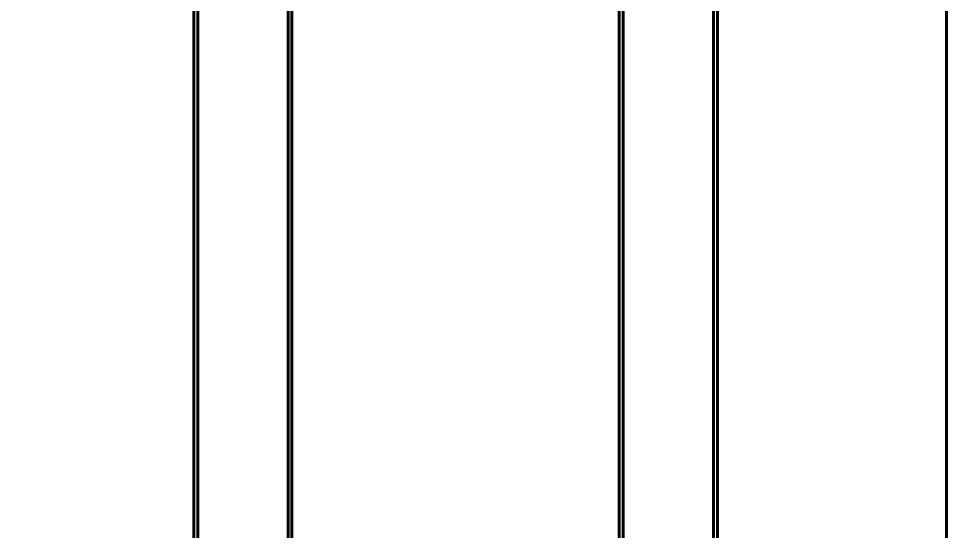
# Model space of a CAD drawing. Header units: millimetres. Extents: x 0 to 4205, y 0 to 2970.
# Drawn here: x 1330.7 to 1614.2, y 1116.4 to 1272.8 of the extents above; entities that cross this region are included whole.
import ezdxf

# ---------------------------------------------------------------- set-up
doc = ezdxf.new("R2010")
doc.units = ezdxf.units.MM
doc.header["$LTSCALE"] = 5
doc.layers.add('가시적인 것(ISO)', color=3, linetype='Continuous', lineweight=40)
doc.layers.add('치수(ISO)', color=2, linetype='Continuous', lineweight=25)
doc.styles.add('치수 텍스트_PSTEK_POSCO', font='isocp.shx')
doc.dimstyles.new('치수_PSTEK_POSCO', dxfattribs={"dimscale": 5, "dimtxt": 3, "dimasz": 2, "dimexe": 2, "dimexo": 2.5, "dimgap": 1, "dimtad": 1, "dimrnd": 1e-08, "dimdsep": 46, "dimtxsty": '치수 텍스트_PSTEK_POSCO', "dimcen": 0.09, "dimdle": 10, "dimclrd": 7, "dimclre": 7, "dimclrt": 2, "dimadec": 1, "dimazin": 2, "dimtfac": 1, "dimtmove": 0, "dimatfit": 3, "dimfxl": 0, "dimtolj": 1, "dimlwd": -1, "dimlwe": -1, "dimarcsym": 0})

# ---------------------------------------------------------------- blocks, each defined once
blk = doc.blocks.new('*D28')
at = {"layer": 'Defpoints', "color": 0, "transparency": 16777216}
for p in [(1254.2, 1569.62), (1351.2, 1569.62), (1354.2, 551.42)]:
    blk.add_point(p, dxfattribs=at)
at = {"layer": '치수(ISO)', "color": 7, "transparency": 16777216}
for p, q in [((1338.7, 1569.62), (1244.2, 1569.62)), ((1254.2, 561.42), (1254.2, 1559.62)), ((1341.7, 551.42), (1244.2, 551.42))]:
    blk.add_line(p, q, dxfattribs=at)
for points in [[(1252.54, 1559.62), (1255.87, 1559.62), (1254.2, 1569.62)], [(1252.54, 561.42), (1255.87, 561.42), (1254.2, 551.42)]]:
    blk.add_solid(points, dxfattribs=at)
at = {"layer": '치수(ISO)', "color": 2, "transparency": 16777216, "insert": (1241.7, 1036.82), "char_height": 15, "attachment_point": 4, "rotation": 90, "style": '치수 텍스트_PSTEK_POSCO'}
blk.add_mtext('\\A1;1018.2', dxfattribs=at)
blk = doc.blocks.new('*D30')
at = {"layer": 'Defpoints', "color": 0, "transparency": 16777216}
for p in [(1569.2, 1653.62), (1189.69, 476.42), (1354.2, 476.42)]:
    blk.add_point(p, dxfattribs=at)
at = {"layer": '치수(ISO)', "color": 7, "transparency": 16777216}
for p, q in [((1556.7, 1653.62), (1179.69, 1653.62)), ((1189.69, 1643.62), (1189.69, 486.42)), ((1341.7, 476.42), (1179.69, 476.42))]:
    blk.add_line(p, q, dxfattribs=at)
for points in [[(1188.02, 1643.62), (1191.35, 1643.62), (1189.69, 1653.62)], [(1188.02, 486.42), (1191.35, 486.42), (1189.69, 476.42)]]:
    blk.add_solid(points, dxfattribs=at)
at = {"layer": '치수(ISO)', "color": 2, "transparency": 16777216, "insert": (1177.19, 1041.32), "char_height": 15, "attachment_point": 4, "rotation": 90, "style": '치수 텍스트_PSTEK_POSCO'}
blk.add_mtext('\\A1;1177.2', dxfattribs=at)

msp = doc.modelspace()

# ---------------------------------------------------------------- linework, layer by layer
at = {"layer": '가시적인 것(ISO)'}
for p, q in [((1614.2036, 632.1004), (1614.2036, 1350.7345)), ((1384.2036, 637.4175), (1384.2036, 1345.4175)), ((1385.3954, 637.4175), (1385.3954, 1345.4175)), ((1413.0119, 1345.4175), (1413.0119, 637.4175)), ((1414.2036, 1345.4175), (1414.2036, 637.4175)), ((1514.2036, 637.4175), (1514.2036, 1345.4175)), ((1515.3954, 637.4175), (1515.3954, 1345.4175)), ((1543.0119, 1345.4175), (1543.0119, 637.4175)), ((1544.2036, 1345.4175), (1544.2036, 637.4175))]:
    msp.add_line(p, q, dxfattribs=at)

# ---------------------------------------------------------------- dimensions: what is measured, and where the dimension line sits
at = {"layer": '치수(ISO)', "color": 7}
for base, p1, p2, angle, picture, middle in [((1189.6879, 476.4175), (1569.2036, 1653.6175), (1354.2036, 476.4175), 270, '*D30', (1189.6879, 1065.0175)), ((1254.2036, 1569.6175), (1354.2036, 551.4175), (1351.2036, 1569.6175), 90, '*D28', (1254.2036, 1060.5175))]:
    dim = msp.add_linear_dim(base=base, p1=p1, p2=p2, angle=angle, dimstyle='치수_PSTEK_POSCO', override={"dimdec": 2, "dimtp": 0, "dimtm": 0, "dimtdec": 2, "dimtofl": 0, "dimatfit": 1}, dxfattribs=at)
    dim.commit()
    dim.dimension.update_dxf_attribs({"geometry": picture, "text_midpoint": middle, "dimtype": 160})

doc.saveas('drawing.dxf')
